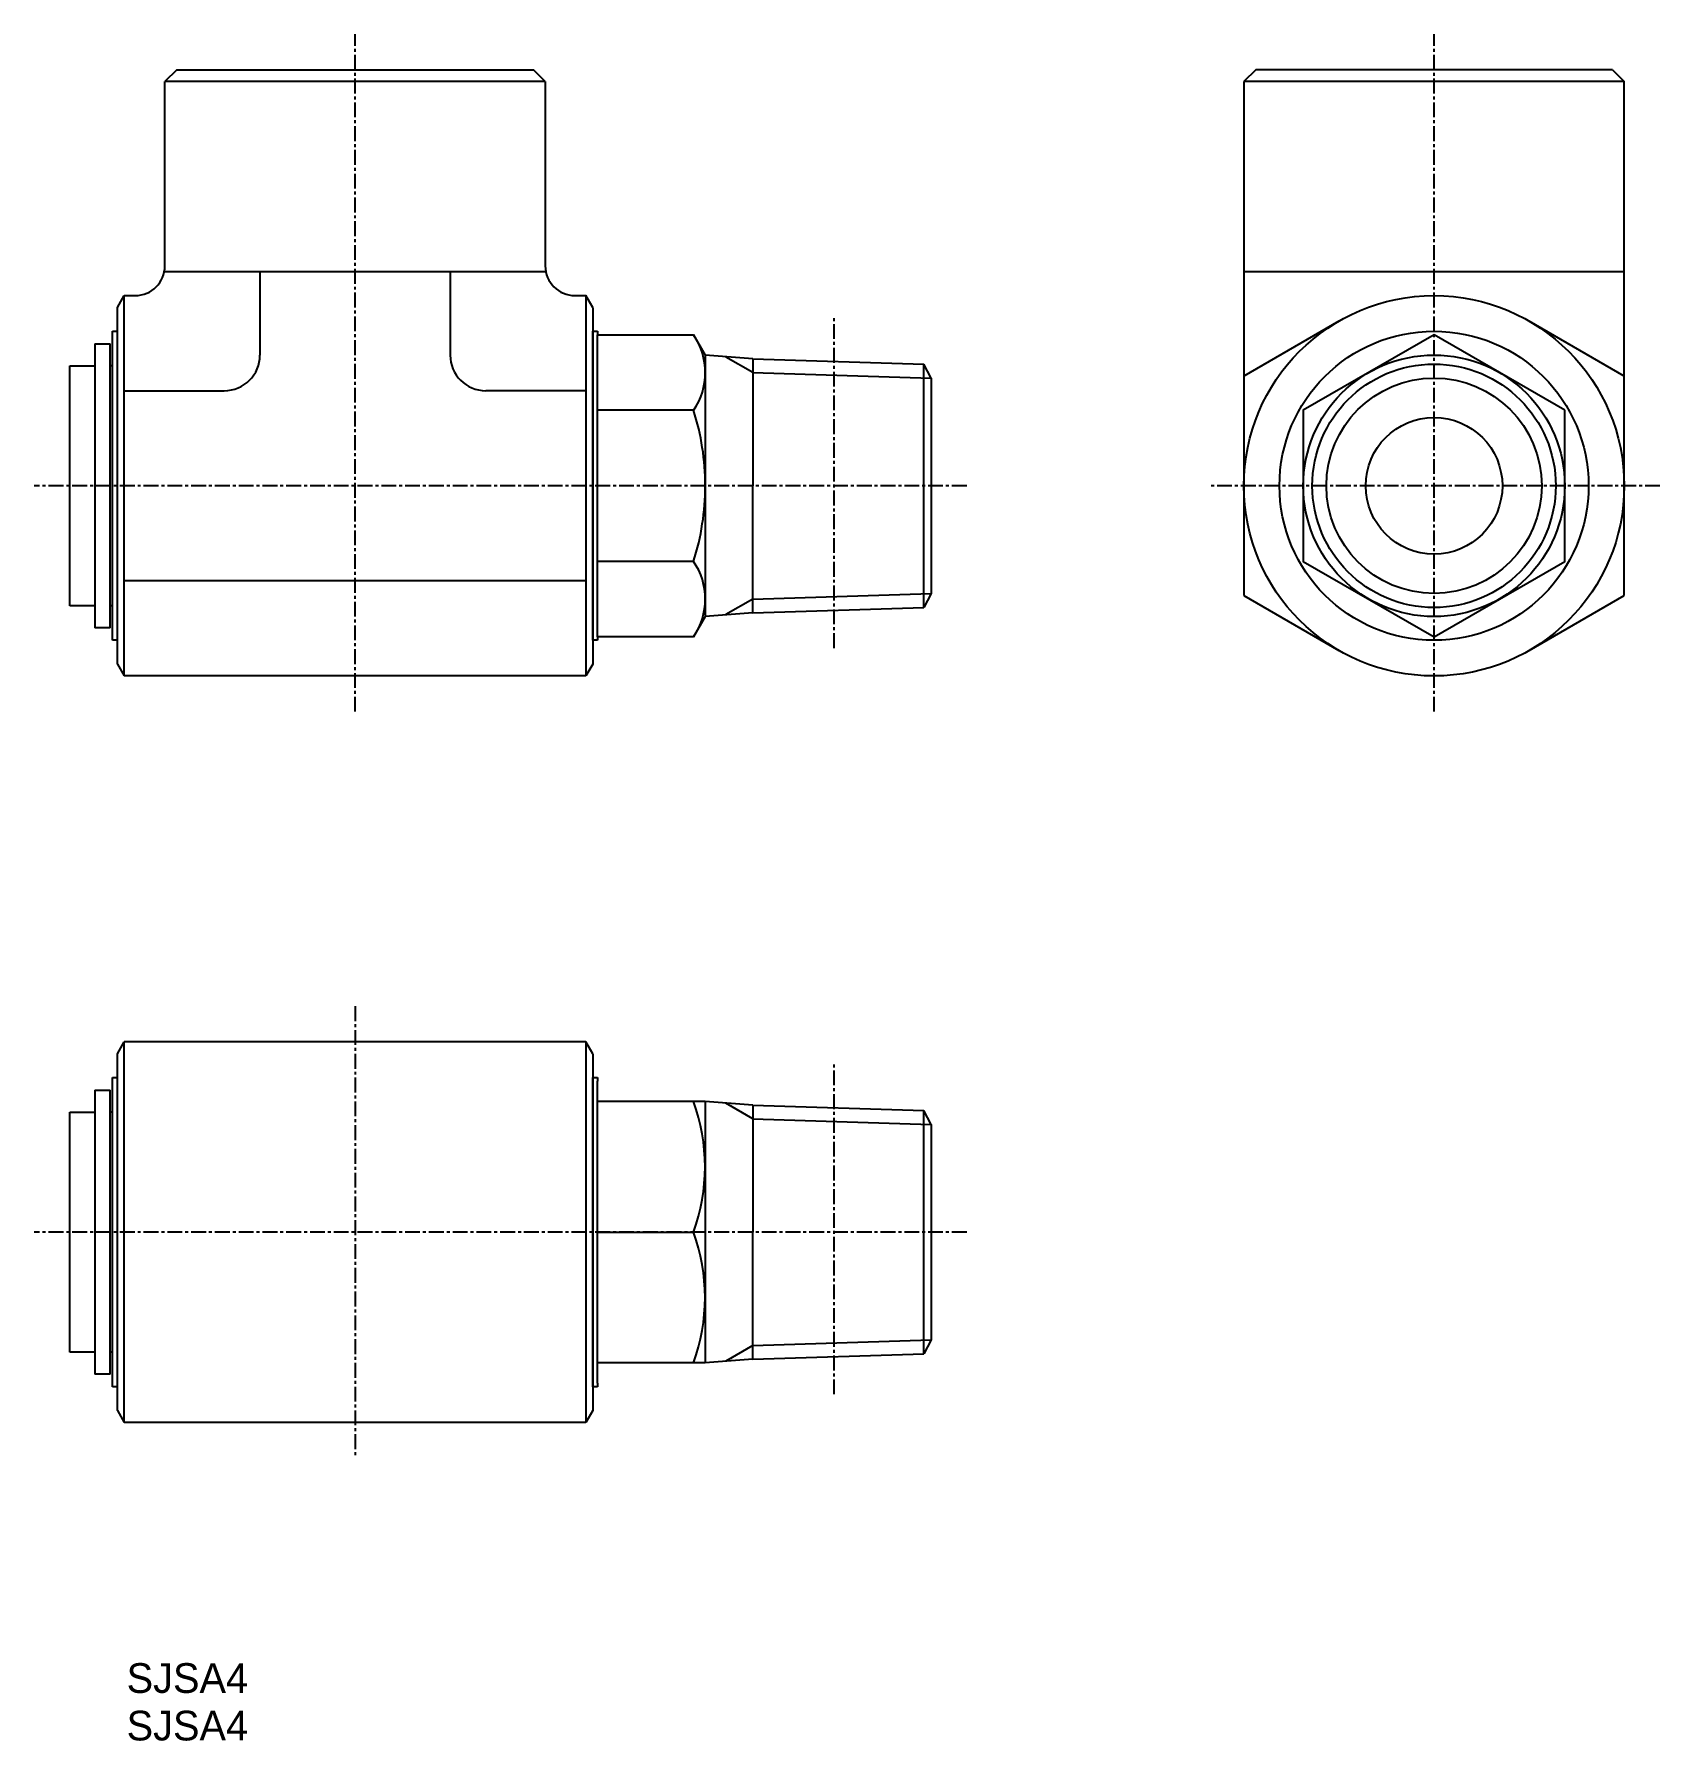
# Model space of a CAD drawing. Extents: x 495 to 631, y -56 to 87.
import ezdxf

# ---------------------------------------------------------------- set-up
doc = ezdxf.new("R2010")
doc.units = 0
doc.linetypes.add('CENTER', pattern=[2, 1.25, -0.25, 0.25, -0.25])
doc.layers.get('0').update_dxf_attribs({"linetype": 'CONTINUOUS'})
doc.layers.add('CENTER', color=1, linetype='CENTER')

msp = doc.modelspace()

# ---------------------------------------------------------------- linework, layer by layer
at = {"color": 7, "linetype": 'CONTINUOUS'}
for p, q in [((506.55, 84.25), (505.55, 83.25)), ((506.55, 84.25), (536.55, 84.25)), ((537.55, 83.25), (536.55, 84.25)), ((597.32, 84.25), (596.32, 83.25)), ((627.32, 84.25), (597.32, 84.25)), ((627.32, 84.25), (628.32, 83.25)), ((537.55, 83.25), (505.55, 83.25)), ((505.55, 67.75), (505.55, 83.25)), ((537.55, 83.25), (537.55, 67.75)), ((596.32, 83.25), (596.32, 40.01)), ((628.32, 83.25), (596.32, 83.25)), ((628.32, 40.01), (628.32, 83.25)), ((537.6, 67.25), (505.5, 67.25)), ((513.55, 67.25), (513.55, 60.25)), ((529.55, 67.25), (529.55, 60.25)), ((628.37, 67.25), (596.27, 67.25)), ((501.55, 64.25), (502.13, 65.25)), ((502.13, 33.25), (502.13, 65.25)), ((502.13, 65.25), (503.05, 65.25)), ((540.05, 65.25), (540.97, 65.25)), ((540.97, 65.25), (540.97, 33.25)), ((541.55, 64.25), (540.97, 65.25)), ((501.55, 34.25), (501.55, 64.25)), ((541.55, 64.25), (541.55, 34.25)), ((501.15, 36.25), (501.15, 62.25)), ((501.15, 62.25), (501.55, 62.25)), ((541.55, 36.25), (541.55, 62.25)), ((541.55, 62.25), (541.95, 62.25)), ((541.95, 62.25), (541.95, 61.95)), ((541.95, 36.54), (541.95, 61.95)), ((541.95, 61.95), (550.03, 61.95)), ((550.03, 61.95), (551.01, 60.25)), ((604.32, 63.1), (596.32, 58.48)), ((628.32, 58.48), (620.32, 63.1)), ((499.65, 61.2), (499.65, 49.25)), ((499.65, 61.2), (500.95, 61.2)), ((500.95, 49.25), (500.95, 61.2)), ((497.55, 39.15), (497.55, 59.35)), ((497.55, 59.35), (499.65, 59.35)), ((501.15, 59.35), (500.95, 59.35)), ((551.01, 60.25), (551.01, 49.25)), ((551.01, 60.25), (551.01, 49.25)), ((555.01, 59.94), (551.01, 60.25)), ((555.01, 59.94), (569.39, 59.49)), ((555.01, 59.94), (555.01, 49.25)), ((569.39, 39), (569.39, 59.49)), ((570.01, 58.31), (569.39, 59.49)), ((570.01, 58.31), (570.01, 40.19)), ((502.13, 57.25), (510.55, 57.25)), ((540.97, 57.25), (532.55, 57.25)), ((550.03, 55.6), (541.95, 55.6)), ((499.65, 49.25), (499.65, 37.3)), ((500.95, 37.3), (500.95, 49.25)), ((551.01, 49.25), (551.01, 38.25)), ((555.01, 38.55), (555.01, 49.25)), ((550.03, 42.89), (541.95, 42.89)), ((540.97, 41.25), (502.13, 41.25)), ((499.65, 39.15), (497.55, 39.15)), ((501.15, 39.15), (500.95, 39.15)), ((555.01, 38.55), (569.39, 39)), ((570.01, 40.19), (569.39, 39)), ((596.32, 40.01), (604.32, 35.39)), ((620.32, 35.39), (628.32, 40.01)), ((551.01, 38.25), (550.03, 36.54)), ((555.01, 38.55), (551.01, 38.25)), ((500.95, 37.3), (499.65, 37.3)), ((501.55, 36.25), (501.15, 36.25)), ((541.95, 36.25), (541.55, 36.25)), ((550.03, 36.54), (541.95, 36.54)), ((541.95, 36.54), (541.95, 36.25)), ((501.55, 34.25), (502.13, 33.25)), ((540.97, 33.25), (502.13, 33.25)), ((541.55, 34.25), (540.97, 33.25)), ((501.55, 1.46), (502.13, 2.46)), ((501.55, -28.54), (501.55, 1.46)), ((502.13, -29.54), (502.13, 2.46)), ((540.97, 2.46), (502.13, 2.46)), ((540.97, 2.46), (540.97, -29.54)), ((541.55, 1.46), (540.97, 2.46)), ((541.55, 1.46), (541.55, -28.54)), ((501.15, -26.54), (501.15, -0.54)), ((501.15, -0.54), (501.55, -0.54)), ((541.55, -26.54), (541.55, -0.54)), ((541.55, -0.54), (541.95, -0.54)), ((541.95, -0.54), (541.95, -0.84)), ((541.95, -26.24), (541.95, -0.84)), ((499.65, -1.59), (499.65, -13.54)), ((499.65, -1.59), (500.95, -1.59)), ((500.95, -13.54), (500.95, -1.59)), ((551.01, -2.54), (541.95, -2.54)), ((555.01, -2.85), (551.01, -2.54)), ((551.01, -2.54), (551.01, -13.54)), ((551.01, -2.54), (551.01, -13.54)), ((555.01, -2.85), (569.39, -3.3)), ((555.01, -2.85), (555.01, -13.54)), ((497.55, -23.64), (497.55, -3.44)), ((497.55, -3.44), (499.65, -3.44)), ((501.15, -3.44), (500.95, -3.44)), ((569.39, -23.78), (569.39, -3.3)), ((570.01, -4.48), (569.39, -3.3)), ((570.01, -4.48), (570.01, -22.6)), ((499.65, -13.54), (499.65, -25.49)), ((500.95, -25.49), (500.95, -13.54)), ((541.95, -13.54), (550.03, -13.54)), ((551.01, -13.54), (551.01, -24.54)), ((555.01, -24.23), (555.01, -13.54)), ((570.01, -22.6), (569.39, -23.78)), ((499.65, -23.64), (497.55, -23.64)), ((501.15, -23.64), (500.95, -23.64)), ((555.01, -24.23), (551.01, -24.54)), ((555.01, -24.23), (569.39, -23.78)), ((500.95, -25.49), (499.65, -25.49)), ((551.01, -24.54), (541.95, -24.54)), ((501.55, -26.54), (501.15, -26.54)), ((541.95, -26.54), (541.55, -26.54)), ((541.95, -26.24), (541.95, -26.54)), ((501.55, -28.54), (502.13, -29.54)), ((541.55, -28.54), (540.97, -29.54)), ((540.97, -29.54), (502.13, -29.54))]:
    msp.add_line(p, q, dxfattribs=at)
at = {"color": 3, "linetype": 'CONTINUOUS'}
for p, q in [((555.01, 58.77), (552.74, 60.08)), ((555.01, 58.77), (570.01, 58.31)), ((555.01, 39.72), (552.74, 38.41)), ((555.01, 39.72), (570.01, 40.19)), ((555.01, -4.01), (552.74, -2.7)), ((555.01, -4.01), (570.01, -4.48)), ((555.01, -23.07), (570.01, -22.6)), ((555.01, -23.07), (552.74, -24.38))]:
    msp.add_line(p, q, dxfattribs=at)
at = {"color": 7, "linetype": 'CONTINUOUS'}
msp.add_lwpolyline([(623.32, 55.6), (612.32, 61.95), (601.32, 55.6), (601.32, 42.89), (612.32, 36.54), (623.32, 42.89)], close=True, dxfattribs=at)
for radius in [16, 13, 11, 10.24, 5.75]:
    msp.add_circle((612.32, 49.25), radius, dxfattribs=at)
at = {"color": 3, "linetype": 'CONTINUOUS'}
msp.add_circle((612.32, 49.25), 9.06, dxfattribs=at)
at = {"color": 7, "linetype": 'CONTINUOUS'}
for centre, radius, start, end in [((503.05, 67.75), 2.5, 270, 0), ((540.05, 67.75), 2.5, 180, 270), ((545.39, 58.77), 5.62, 325.6158, 34.3842), ((510.55, 60.25), 3, 270, 0), ((532.55, 60.25), 3, 180, 270), ((529.99, 49.25), 21.02, 0, 17.588), ((529.99, 49.25), 21.02, 342.412, 0), ((545.39, 39.72), 5.62, 325.6158, 34.3842), ((534.73, -8.04), 16.26, 340.2266, 19.7734), ((534.73, -19.04), 16.26, 340.2266, 19.7734)]:
    msp.add_arc(centre, radius, start, end, dxfattribs=at)
at = {"layer": 'CENTER', "color": 1, "linetype": 'CENTER'}
for p, q in [((521.55, 30.25), (521.55, 87.25)), ((612.32, 30.25), (612.32, 87.25)), ((561.85, 35.6), (561.85, 63.53)), ((573.01, 49.25), (494.55, 49.25)), ((631.32, 49.25), (593.32, 49.25)), ((521.55, 5.46), (521.55, -32.54)), ((561.85, -27.18), (561.85, 0.74)), ((573.01, -13.54), (494.55, -13.54))]:
    msp.add_line(p, q, dxfattribs=at)

# ---------------------------------------------------------------- texts
for p in [(502.33, -52.3), (502.33, -56.3)]:
    msp.add_text('SJSA4', height=2.5).set_placement(p)

doc.saveas('drawing.dxf')
